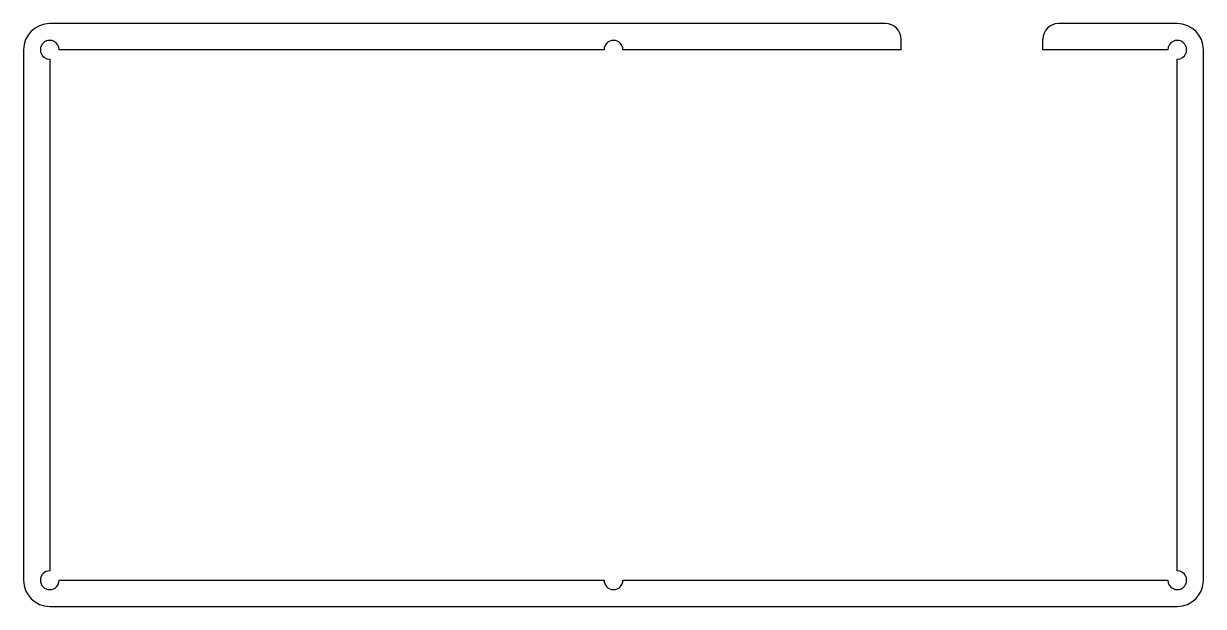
# Model space of a CAD drawing. Extents: x 0 to 188, y -92 to 1.
import ezdxf

# ---------------------------------------------------------------- set-up
doc = ezdxf.new("R2010")
doc.units = 0
doc.layers.get('0').update_dxf_attribs({"linetype": 'CONTINUOUS'})

msp = doc.modelspace()

# ---------------------------------------------------------------- linework, layer by layer
at = {"color": 7}
for points in [[(137.45718, 0.844194), (4.2164, 0.844194)], [(184.00014, 0.844194), (165.05682, 0.844194)], [(139.95908, -3.323946), (139.95654, -1.655166)], [(162.55746, -3.329026), (162.55746, -1.655166)], [(0.04826, -3.323946), (0.04826, -87.857686)], [(92.6084, -3.323946), (5.715, -3.323946)], [(139.95908, -3.323946), (95.60814, -3.323946)], [(182.50154, -3.323946), (162.55746, -3.323946)], [(188.16828, -87.857686), (188.16828, -3.323946)], [(4.2164, -4.822546), (4.2164, -86.359086)], [(184.00014, -86.359086), (184.00014, -4.822546)], [(5.715, -87.857686), (92.6084, -87.857686)], [(95.60814, -87.857686), (182.50154, -87.857686)], [(4.2164, -92.025826), (184.00014, -92.025826)]]:
    msp.add_lwpolyline(points, dxfattribs=at)
for points in [[(4.217187, 0.842285), (1.915713, 0.842278), (0.050003, -1.023437), (0.050001, -3.324911)], [(139.958064, -1.657553), (139.958068, -0.27689), (138.838859, 0.842381), (137.458196, 0.842453)], [(165.05809, 0.842453), (163.677427, 0.842381), (162.558218, -0.27689), (162.558222, -1.657553)], [(188.168788, -3.324911), (188.168786, -1.023461), (186.303114, 0.842243), (184.001664, 0.842285)], [(4.791211, -1.93909), (4.230699, -1.706918), (3.585522, -1.835251), (3.156525, -2.264248)], [(94.109413, -1.827672), (93.282064, -1.827672), (92.610939, -2.497563), (92.609416, -3.324911)], [(95.60941, -3.324911), (95.607887, -2.497563), (94.936762, -1.827672), (94.109413, -1.827672)], [(185.062498, -2.264293), (184.633511, -1.83527), (183.988324, -1.706913), (183.427797, -1.939078)], [(3.156525, -2.264248), (2.727528, -2.693246), (2.599194, -3.338423), (2.831366, -3.898934)], [(5.717184, -3.324911), (5.717185, -2.718217), (5.351723, -2.171262), (4.791211, -1.93909)], [(183.427797, -1.939078), (182.867269, -2.171242), (182.501793, -2.718206), (182.501794, -3.324911)], [(185.387575, -3.899022), (185.619788, -3.338515), (185.491485, -2.693317), (185.062498, -2.264293)], [(2.831366, -3.898934), (3.063539, -4.459446), (3.610494, -4.824909), (4.217187, -4.824908)], [(184.001664, -4.824908), (184.608369, -4.82496), (185.155363, -4.45953), (185.387575, -3.899022)], [(4.217187, -86.35934), (3.388776, -86.359338), (2.717209, -87.030885), (2.717185, -87.859296)], [(185.387563, -87.285196), (185.155344, -86.724704), (184.608358, -86.359287), (184.001664, -86.35934)], [(0.050001, -87.859464), (0.050043, -90.16091), (1.915741, -92.02658), (4.217187, -92.026588)], [(2.717185, -87.859296), (2.717161, -88.687707), (3.38869, -89.359292), (4.217101, -89.359339)], [(4.217101, -89.359339), (5.045512, -89.359385), (5.717116, -88.687875), (5.717184, -87.859464)], [(92.609416, -87.859464), (92.610939, -88.686811), (93.282064, -89.356703), (94.109413, -89.356703)], [(94.109413, -89.356703), (94.936762, -89.356703), (95.607887, -88.686811), (95.60941, -87.859464)], [(182.501794, -87.859464), (182.501844, -88.466157), (182.867353, -89.013081), (183.427885, -89.245206)], [(184.001664, -92.026588), (186.303086, -92.026546), (188.168746, -90.160885), (188.168788, -87.859464)], [(185.062543, -88.919909), (185.491504, -88.490876), (185.619783, -87.845688), (185.387563, -87.285196)], [(183.427885, -89.245206), (183.988416, -89.477331), (184.633582, -89.348943), (185.062543, -88.919909)]]:
    msp.add_open_spline(points, degree=3, dxfattribs=at)

doc.saveas('drawing.dxf')
